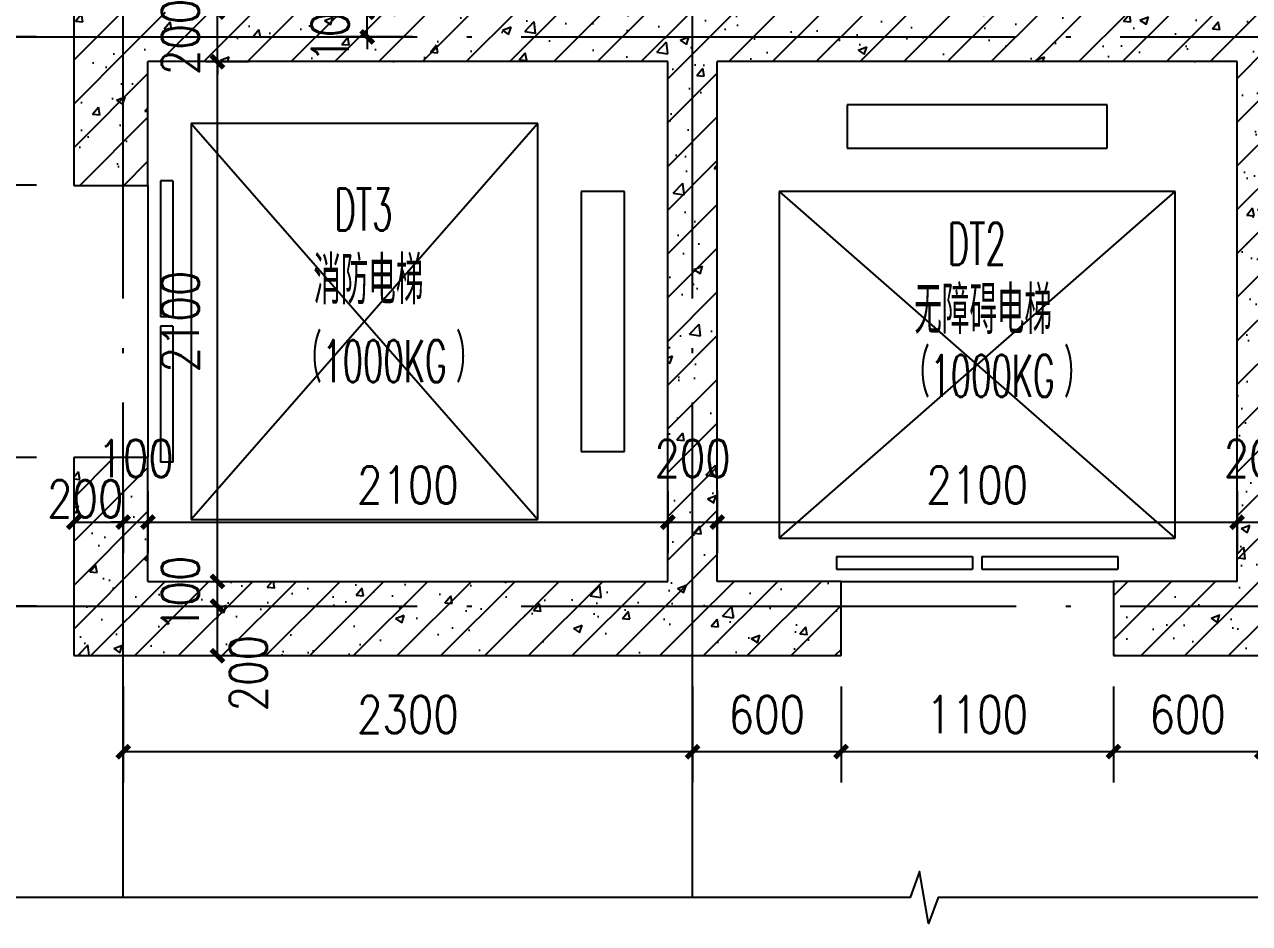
# Model space of a CAD drawing. Extents: x 718358 to 1668613, y -348838 to -159582.
# Drawn here: x 755953 to 760902, y -258145 to -254513 of the extents above; entities that cross this region are included whole.
import ezdxf

# ---------------------------------------------------------------- set-up
doc = ezdxf.new("R2010")
doc.units = 0
doc.header["$LTSCALE"] = 1000
doc.linetypes.add('DOTE', pattern=[2.42, 2, -0.2, 0.02, -0.2])
for name, color, linetype in [('建-尺寸', 73, 'Continuous'), ('建-影线', 8, 'Continuous'), ('建-房间名', 7, 'Continuous'), ('建-柱子', 6, 'Continuous'), ('建-楼梯', 4, 'Continuous'), ('建-符号', 3, 'Continuous'), ('建-轴网', 14, 'DOTE'), ('建-门窗', 4, 'Continuous')]:
    doc.layers.add(name, color=color, linetype=linetype)
doc.styles.add('DIM_FONT', font='SIMPLEX.shx', dxfattribs={"width": 0.8, "bigfont": 'GBCBIG.shx'})
doc.dimstyles.new('DIMN50', dxfattribs={"dimscale": 0.5, "dimtxt": 300, "dimasz": 100, "dimexe": 250, "dimexo": 300, "dimgap": 150, "dimtad": 1, "dimdec": 0, "dimzin": 0, "dimdsep": 46, "dimtxsty": 'DIM_FONT', "dimblk": 'ARCHTICK', "dimcen": 0.09, "dimdle": 1, "dimclrt": 7, "dimazin": 2, "dimtfac": 1, "dimtdec": 0, "dimtix": 1, "dimtmove": 2, "dimatfit": 3, "dimldrblk": 'ARCHTICK', "dimfxl": 1, "dimtolj": 1, "dimtzin": 0, "dimarcsym": 0})
pattern_1 = [(45, (0, 0), (-88.388348, 88.388348), []), (50, (0, 0), (358.63009, -31.37607), [37.5, -412.5]), (355, (0, 0), (-69.37567, 376.09607), [30, -330]), (100.4514, (29.9, -2.6), (289.25469, 344.71977), [31.8701, -350.57106]), (46.1842, (0, 100), (533.62052, -82.7595), [56.25, -618.75]), (96.6356, (44.47, 93.1), (467.33135, 487.05894), [47.80514, -525.8565]), (351.1842, (0, 100), (467.33097, 487.0593), [45, -495]), (21, (50, 75), (298.45353, -201.30945), [37.5, -412.5]), (326, (50, 75), (121.65767, 362.57502), [30, -330]), (71.4514, (74.87, 58.22), (420.11131, 161.26525), [31.8701, -350.57106]), (37.5, (0, 0), (6.079928, 166.446927), [0, -326, 0, -335, 0, -331.25]), (7.5, (0, 0), (131.53477, 197.205856), [0, -191, 0, -318.5, 0, -126.25]), (327.5, (-111.5, 0), (266.911218, -11.277436), [0, -125, 0, -390, 0, -517.5]), (317.5, (-161.5, 0), (291.593085, 50.05249), [0, -162.5, 0, -259, 0, -367.5])]

# ---------------------------------------------------------------- blocks, each defined once
blk = doc.blocks.new('_ArchTick')
at = {"color": 0, "linetype": 'ByBlock', "const_width": 0.4}
blk.add_lwpolyline([(-0.5, -0.5), (0.5, 0.5)], dxfattribs=at)
blk = doc.blocks.new('*D3102')
at = {"layer": 'Defpoints', "color": 0, "transparency": 16777216}
for p in [(757337.7, -254462.6), (757671.3, -254462.6), (757671.3, -254562.4)]:
    blk.add_point(p, dxfattribs=at)
at = {"layer": '建-尺寸', "color": 0, "lineweight": -2, "transparency": 16777216}
for p, q in [((757337.7, -254462.6), (757337.7, -254412.6)), ((757521.3, -254462.6), (757212.7, -254462.6)), ((757337.7, -254562.4), (757337.7, -254462.6)), ((757521.3, -254562.4), (757212.7, -254562.4)), ((757337.7, -254562.4), (757337.7, -254612.4))]:
    blk.add_line(p, q, dxfattribs=at)
at = {"layer": '建-尺寸', "color": 0, "lineweight": -2, "transparency": 16777216, "xscale": 50, "yscale": 50, "zscale": 50}
for p, rotation in [((757337.7, -254462.6), 270), ((757337.7, -254562.4), 90)]:
    blk.add_blockref('_ArchTick', p, dxfattribs=dict(at, rotation=rotation))
at = {"layer": '建-尺寸', "color": 7, "transparency": 16777216, "insert": (757187.7, -254512.5), "char_height": 150, "attachment_point": 5, "rotation": 90, "style": 'DIM_FONT'}
blk.add_mtext('\\A1;100', dxfattribs=at)
blk = doc.blocks.new('*D3106')
at = {"layer": 'Defpoints', "color": 0, "transparency": 16777216}
for p in [(755647, -256262.1), (756151.9, -256262.1), (756151.9, -256862.4)]:
    blk.add_point(p, dxfattribs=at)
at = {"layer": '建-尺寸', "color": 0, "lineweight": -2, "transparency": 16777216}
for p, q in [((756001.9, -256262.1), (755522, -256262.1)), ((755647, -256862.9), (755647, -256261.6)), ((756001.9, -256862.4), (755522, -256862.4))]:
    blk.add_line(p, q, dxfattribs=at)
at = {"layer": '建-尺寸', "color": 0, "lineweight": -2, "transparency": 16777216, "xscale": 50, "yscale": 50, "zscale": 50}
for p, rotation in [((755647, -256262.1), 90), ((755647, -256862.4), 270)]:
    blk.add_blockref('_ArchTick', p, dxfattribs=dict(at, rotation=rotation))
at = {"layer": '建-尺寸', "color": 7, "transparency": 16777216, "insert": (755497, -256562.3), "char_height": 150, "attachment_point": 5, "rotation": 90, "style": 'DIM_FONT'}
blk.add_mtext('\\A1;600', dxfattribs=at)
blk = doc.blocks.new('*D3107')
at = {"layer": 'Defpoints', "color": 0, "transparency": 16777216}
for p in [(755647, -255162.1), (756151.9, -255162.1), (756151.9, -256262.1)]:
    blk.add_point(p, dxfattribs=at)
at = {"layer": '建-尺寸', "color": 0, "lineweight": -2, "transparency": 16777216}
for p, q in [((756001.9, -255162.1), (755522, -255162.1)), ((755647, -256262.6), (755647, -255161.6)), ((756001.9, -256262.1), (755522, -256262.1))]:
    blk.add_line(p, q, dxfattribs=at)
at = {"layer": '建-尺寸', "color": 0, "lineweight": -2, "transparency": 16777216, "xscale": 50, "yscale": 50, "zscale": 50}
for p, rotation in [((755647, -255162.1), 90), ((755647, -256262.1), 270)]:
    blk.add_blockref('_ArchTick', p, dxfattribs=dict(at, rotation=rotation))
at = {"layer": '建-尺寸', "color": 7, "transparency": 16777216, "insert": (755497, -255712.1), "char_height": 150, "attachment_point": 5, "rotation": 90, "style": 'DIM_FONT'}
blk.add_mtext('\\A1;1100', dxfattribs=at)
blk = doc.blocks.new('*D3108')
at = {"layer": 'Defpoints', "color": 0, "transparency": 16777216}
for p in [(755647, -254562.4), (756151.9, -254562.4), (756151.9, -255162.1)]:
    blk.add_point(p, dxfattribs=at)
at = {"layer": '建-尺寸', "color": 0, "lineweight": -2, "transparency": 16777216}
for p, q in [((756001.9, -254562.4), (755522, -254562.4)), ((755647, -255162.6), (755647, -254561.9)), ((756001.9, -255162.1), (755522, -255162.1))]:
    blk.add_line(p, q, dxfattribs=at)
at = {"layer": '建-尺寸', "color": 0, "lineweight": -2, "transparency": 16777216, "xscale": 50, "yscale": 50, "zscale": 50}
for p, rotation in [((755647, -254562.4), 90), ((755647, -255162.1), 270)]:
    blk.add_blockref('_ArchTick', p, dxfattribs=dict(at, rotation=rotation))
at = {"layer": '建-尺寸', "color": 7, "transparency": 16777216, "insert": (755497, -254862.3), "char_height": 150, "attachment_point": 5, "rotation": 90, "style": 'DIM_FONT'}
blk.add_mtext('\\A1;600', dxfattribs=at)
blk = doc.blocks.new('*D3109')
at = {"layer": 'Defpoints', "color": 0, "transparency": 16777216}
for p in [(755647, -254262.1), (756151.9, -254262.1), (756151.9, -254562.4)]:
    blk.add_point(p, dxfattribs=at)
at = {"layer": '建-尺寸', "color": 0, "lineweight": -2, "transparency": 16777216}
for p, q in [((755647, -254262.1), (755647, -254212.1)), ((756001.9, -254262.1), (755522, -254262.1)), ((755647, -254562.4), (755647, -254262.1)), ((756001.9, -254562.4), (755522, -254562.4)), ((755647, -254562.4), (755647, -254612.4))]:
    blk.add_line(p, q, dxfattribs=at)
at = {"layer": '建-尺寸', "color": 0, "lineweight": -2, "transparency": 16777216, "xscale": 50, "yscale": 50, "zscale": 50}
for p, rotation in [((755647, -254262.1), 270), ((755647, -254562.4), 90)]:
    blk.add_blockref('_ArchTick', p, dxfattribs=dict(at, rotation=rotation))
at = {"layer": '建-尺寸', "color": 7, "transparency": 16777216, "insert": (755497, -254412.3), "char_height": 150, "attachment_point": 5, "rotation": 90, "style": 'DIM_FONT'}
blk.add_mtext('\\A1;300', dxfattribs=at)
blk = doc.blocks.new('*D3124')
at = {"layer": 'Defpoints', "color": 0, "transparency": 16777216}
for p in [(756535, -256862.7), (756732.4, -256862.7), (756535, -257062.6)]:
    blk.add_point(p, dxfattribs=at)
at = {"layer": '建-尺寸', "color": 0, "lineweight": -2, "transparency": 16777216}
for p, q in [((756685, -256862.7), (756857.4, -256862.7)), ((756732.4, -257063.1), (756732.4, -256862.2)), ((756685, -257062.6), (756857.4, -257062.6))]:
    blk.add_line(p, q, dxfattribs=at)
at = {"layer": '建-尺寸', "color": 0, "lineweight": -2, "transparency": 16777216, "xscale": 50, "yscale": 50, "zscale": 50}
for p, rotation in [((756732.4, -256862.7), 90), ((756732.4, -257062.6), 270)]:
    blk.add_blockref('_ArchTick', p, dxfattribs=dict(at, rotation=rotation))
at = {"layer": '建-尺寸', "color": 7, "transparency": 16777216, "insert": (756857.4, -257133.5), "char_height": 150, "attachment_point": 5, "rotation": 90, "style": 'DIM_FONT'}
blk.add_mtext('\\A1;200', dxfattribs=at)
blk = doc.blocks.new('*D3125')
at = {"layer": 'Defpoints', "color": 0, "transparency": 16777216}
for p in [(756535, -256762.6), (756732.4, -256762.6), (756535, -256862.7)]:
    blk.add_point(p, dxfattribs=at)
at = {"layer": '建-尺寸', "color": 0, "lineweight": -2, "transparency": 16777216}
for p, q in [((756732.4, -256762.6), (756732.4, -256712.6)), ((756685, -256762.6), (756857.4, -256762.6)), ((756732.4, -256862.7), (756732.4, -256762.6)), ((756685, -256862.7), (756857.4, -256862.7)), ((756732.4, -256862.7), (756732.4, -256912.7))]:
    blk.add_line(p, q, dxfattribs=at)
at = {"layer": '建-尺寸', "color": 0, "lineweight": -2, "transparency": 16777216, "xscale": 50, "yscale": 50, "zscale": 50}
for p, rotation in [((756732.4, -256762.6), 270), ((756732.4, -256862.7), 90)]:
    blk.add_blockref('_ArchTick', p, dxfattribs=dict(at, rotation=rotation))
at = {"layer": '建-尺寸', "color": 7, "transparency": 16777216, "insert": (756582.4, -256812.7), "char_height": 150, "attachment_point": 5, "rotation": 90, "style": 'DIM_FONT'}
blk.add_mtext('\\A1;100', dxfattribs=at)
blk = doc.blocks.new('*D3126')
at = {"layer": 'Defpoints', "color": 0, "transparency": 16777216}
for p in [(756535, -254662.6), (756732.4, -254662.6), (756535, -256762.6)]:
    blk.add_point(p, dxfattribs=at)
at = {"layer": '建-尺寸', "color": 0, "lineweight": -2, "transparency": 16777216}
for p, q in [((756685, -254662.6), (756857.4, -254662.6)), ((756732.4, -256763.1), (756732.4, -254662.1)), ((756685, -256762.6), (756857.4, -256762.6))]:
    blk.add_line(p, q, dxfattribs=at)
at = {"layer": '建-尺寸', "color": 0, "lineweight": -2, "transparency": 16777216, "xscale": 50, "yscale": 50, "zscale": 50}
for p, rotation in [((756732.4, -254662.6), 90), ((756732.4, -256762.6), 270)]:
    blk.add_blockref('_ArchTick', p, dxfattribs=dict(at, rotation=rotation))
at = {"layer": '建-尺寸', "color": 7, "transparency": 16777216, "insert": (756582.4, -255712.6), "char_height": 150, "attachment_point": 5, "rotation": 90, "style": 'DIM_FONT'}
blk.add_mtext('\\A1;2100', dxfattribs=at)
blk = doc.blocks.new('*D3127')
at = {"layer": 'Defpoints', "color": 0, "transparency": 16777216}
for p in [(756535, -254462.6), (756732.4, -254462.6), (756535, -254662.6)]:
    blk.add_point(p, dxfattribs=at)
at = {"layer": '建-尺寸', "color": 0, "lineweight": -2, "transparency": 16777216}
for p, q in [((756732.4, -254462.6), (756732.4, -254412.6)), ((756685, -254462.6), (756857.4, -254462.6)), ((756732.4, -254662.6), (756732.4, -254462.6)), ((756685, -254662.6), (756857.4, -254662.6)), ((756732.4, -254662.6), (756732.4, -254712.6))]:
    blk.add_line(p, q, dxfattribs=at)
at = {"layer": '建-尺寸', "color": 0, "lineweight": -2, "transparency": 16777216, "xscale": 50, "yscale": 50, "zscale": 50}
for p, rotation in [((756732.4, -254462.6), 270), ((756732.4, -254662.6), 90)]:
    blk.add_blockref('_ArchTick', p, dxfattribs=dict(at, rotation=rotation))
at = {"layer": '建-尺寸', "color": 7, "transparency": 16777216, "insert": (756582.4, -254562.6), "char_height": 150, "attachment_point": 5, "rotation": 90, "style": 'DIM_FONT'}
blk.add_mtext('\\A1;200', dxfattribs=at)
blk = doc.blocks.new('*D3131')
at = {"layer": 'Defpoints', "color": 0, "transparency": 16777216}
for p in [(760851.9, -256247), (761051.9, -256247), (761051.9, -256523.3)]:
    blk.add_point(p, dxfattribs=at)
at = {"layer": '建-尺寸', "color": 0, "lineweight": -2, "transparency": 16777216}
for p, q in [((760851.9, -256397), (760851.9, -256648.3)), ((761051.9, -256397), (761051.9, -256648.3)), ((760851.4, -256523.3), (761052.4, -256523.3))]:
    blk.add_line(p, q, dxfattribs=at)
at = {"layer": '建-尺寸', "color": 0, "lineweight": -2, "transparency": 16777216, "xscale": 50, "yscale": 50, "zscale": 50, "rotation": 180}
blk.add_blockref('_ArchTick', (760851.9, -256523.3), dxfattribs=at)
at = {"layer": '建-尺寸', "color": 0, "lineweight": -2, "transparency": 16777216, "xscale": 50, "yscale": 50, "zscale": 50}
blk.add_blockref('_ArchTick', (761051.9, -256523.3), dxfattribs=at)
at = {"layer": '建-尺寸', "color": 7, "transparency": 16777216, "insert": (760951.9, -256265.8), "char_height": 150, "attachment_point": 5, "style": 'DIM_FONT'}
blk.add_mtext('\\A1;200', dxfattribs=at)
blk = doc.blocks.new('*D3132')
at = {"layer": 'Defpoints', "color": 0, "transparency": 16777216}
for p in [(758751.9, -256247), (760851.9, -256247), (760851.9, -256523.3)]:
    blk.add_point(p, dxfattribs=at)
at = {"layer": '建-尺寸', "color": 0, "lineweight": -2, "transparency": 16777216}
for p, q in [((758751.9, -256397), (758751.9, -256648.3)), ((760851.9, -256397), (760851.9, -256648.3)), ((758751.4, -256523.3), (760852.4, -256523.3))]:
    blk.add_line(p, q, dxfattribs=at)
at = {"layer": '建-尺寸', "color": 0, "lineweight": -2, "transparency": 16777216, "xscale": 50, "yscale": 50, "zscale": 50, "rotation": 180}
blk.add_blockref('_ArchTick', (758751.9, -256523.3), dxfattribs=at)
at = {"layer": '建-尺寸', "color": 0, "lineweight": -2, "transparency": 16777216, "xscale": 50, "yscale": 50, "zscale": 50}
blk.add_blockref('_ArchTick', (760851.9, -256523.3), dxfattribs=at)
at = {"layer": '建-尺寸', "color": 7, "transparency": 16777216, "insert": (759801.9, -256373.3), "char_height": 150, "attachment_point": 5, "style": 'DIM_FONT'}
blk.add_mtext('\\A1;2100', dxfattribs=at)
blk = doc.blocks.new('*D3133')
at = {"layer": 'Defpoints', "color": 0, "transparency": 16777216}
for p in [(758551.9, -256247), (758751.9, -256247), (758751.9, -256523.3)]:
    blk.add_point(p, dxfattribs=at)
at = {"layer": '建-尺寸', "color": 0, "lineweight": -2, "transparency": 16777216}
for p, q in [((758551.9, -256397), (758551.9, -256648.3)), ((758751.9, -256397), (758751.9, -256648.3)), ((758551.4, -256523.3), (758752.4, -256523.3))]:
    blk.add_line(p, q, dxfattribs=at)
at = {"layer": '建-尺寸', "color": 0, "lineweight": -2, "transparency": 16777216, "xscale": 50, "yscale": 50, "zscale": 50, "rotation": 180}
blk.add_blockref('_ArchTick', (758551.9, -256523.3), dxfattribs=at)
at = {"layer": '建-尺寸', "color": 0, "lineweight": -2, "transparency": 16777216, "xscale": 50, "yscale": 50, "zscale": 50}
blk.add_blockref('_ArchTick', (758751.9, -256523.3), dxfattribs=at)
at = {"layer": '建-尺寸', "color": 7, "transparency": 16777216, "insert": (758651.9, -256265.8), "char_height": 150, "attachment_point": 5, "style": 'DIM_FONT'}
blk.add_mtext('\\A1;200', dxfattribs=at)
blk = doc.blocks.new('*D3134')
at = {"layer": 'Defpoints', "color": 0, "transparency": 16777216}
for p in [(756451.9, -256247), (758551.9, -256247), (758551.9, -256523.3)]:
    blk.add_point(p, dxfattribs=at)
at = {"layer": '建-尺寸', "color": 0, "lineweight": -2, "transparency": 16777216}
for p, q in [((756451.9, -256397), (756451.9, -256648.3)), ((758551.9, -256397), (758551.9, -256648.3)), ((756451.4, -256523.3), (758552.4, -256523.3))]:
    blk.add_line(p, q, dxfattribs=at)
at = {"layer": '建-尺寸', "color": 0, "lineweight": -2, "transparency": 16777216, "xscale": 50, "yscale": 50, "zscale": 50, "rotation": 180}
blk.add_blockref('_ArchTick', (756451.9, -256523.3), dxfattribs=at)
at = {"layer": '建-尺寸', "color": 0, "lineweight": -2, "transparency": 16777216, "xscale": 50, "yscale": 50, "zscale": 50}
blk.add_blockref('_ArchTick', (758551.9, -256523.3), dxfattribs=at)
at = {"layer": '建-尺寸', "color": 7, "transparency": 16777216, "insert": (757501.9, -256373.3), "char_height": 150, "attachment_point": 5, "style": 'DIM_FONT'}
blk.add_mtext('\\A1;2100', dxfattribs=at)
blk = doc.blocks.new('*D3135')
at = {"layer": 'Defpoints', "color": 0, "transparency": 16777216}
for p in [(756351.9, -256247), (756451.9, -256247), (756451.9, -256523.3)]:
    blk.add_point(p, dxfattribs=at)
at = {"layer": '建-尺寸', "color": 0, "lineweight": -2, "transparency": 16777216}
for p, q in [((756351.9, -256397), (756351.9, -256648.3)), ((756451.9, -256397), (756451.9, -256648.3)), ((756351.9, -256523.3), (756301.9, -256523.3)), ((756351.9, -256523.3), (756451.9, -256523.3)), ((756451.9, -256523.3), (756501.9, -256523.3))]:
    blk.add_line(p, q, dxfattribs=at)
at = {"layer": '建-尺寸', "color": 0, "lineweight": -2, "transparency": 16777216, "xscale": 50, "yscale": 50, "zscale": 50}
blk.add_blockref('_ArchTick', (756351.9, -256523.3), dxfattribs=at)
at = {"layer": '建-尺寸', "color": 0, "lineweight": -2, "transparency": 16777216, "xscale": 50, "yscale": 50, "zscale": 50, "rotation": 180}
blk.add_blockref('_ArchTick', (756451.9, -256523.3), dxfattribs=at)
at = {"layer": '建-尺寸', "color": 7, "transparency": 16777216, "insert": (756401.9, -256265.8), "char_height": 150, "attachment_point": 5, "style": 'DIM_FONT'}
blk.add_mtext('\\A1;100', dxfattribs=at)
blk = doc.blocks.new('*D3136')
at = {"layer": 'Defpoints', "color": 0, "transparency": 16777216}
for p in [(756151.9, -256247), (756351.9, -256247), (756351.9, -256523.3)]:
    blk.add_point(p, dxfattribs=at)
at = {"layer": '建-尺寸', "color": 0, "lineweight": -2, "transparency": 16777216}
for p, q in [((756151.9, -256397), (756151.9, -256648.3)), ((756351.9, -256397), (756351.9, -256648.3)), ((756151.4, -256523.3), (756352.4, -256523.3))]:
    blk.add_line(p, q, dxfattribs=at)
at = {"layer": '建-尺寸', "color": 0, "lineweight": -2, "transparency": 16777216, "xscale": 50, "yscale": 50, "zscale": 50, "rotation": 180}
blk.add_blockref('_ArchTick', (756151.9, -256523.3), dxfattribs=at)
at = {"layer": '建-尺寸', "color": 0, "lineweight": -2, "transparency": 16777216, "xscale": 50, "yscale": 50, "zscale": 50}
blk.add_blockref('_ArchTick', (756351.9, -256523.3), dxfattribs=at)
at = {"layer": '建-尺寸', "color": 7, "transparency": 16777216, "insert": (756198.3, -256428.9), "char_height": 150, "attachment_point": 5, "style": 'DIM_FONT'}
blk.add_mtext('\\A1;200', dxfattribs=at)
blk = doc.blocks.new('*D3137')
at = {"layer": 'Defpoints', "color": 0, "transparency": 16777216}
for p in [(756351.9, -257037.2), (758651.9, -257037.2), (758651.9, -257450.3)]:
    blk.add_point(p, dxfattribs=at)
at = {"layer": '建-尺寸', "color": 0, "lineweight": -2, "transparency": 16777216}
for p, q in [((756351.9, -257187.2), (756351.9, -257575.3)), ((758651.9, -257187.2), (758651.9, -257575.3)), ((756351.4, -257450.3), (758652.4, -257450.3))]:
    blk.add_line(p, q, dxfattribs=at)
at = {"layer": '建-尺寸', "color": 0, "lineweight": -2, "transparency": 16777216, "xscale": 50, "yscale": 50, "zscale": 50, "rotation": 180}
blk.add_blockref('_ArchTick', (756351.9, -257450.3), dxfattribs=at)
at = {"layer": '建-尺寸', "color": 0, "lineweight": -2, "transparency": 16777216, "xscale": 50, "yscale": 50, "zscale": 50}
blk.add_blockref('_ArchTick', (758651.9, -257450.3), dxfattribs=at)
at = {"layer": '建-尺寸', "color": 7, "transparency": 16777216, "insert": (757501.9, -257300.3), "char_height": 150, "attachment_point": 5, "style": 'DIM_FONT'}
blk.add_mtext('\\A1;2300', dxfattribs=at)
blk = doc.blocks.new('*D3138')
at = {"layer": 'Defpoints', "color": 0, "transparency": 16777216}
for p in [(758651.9, -257037.2), (759251.9, -257037.2), (759251.9, -257450.3)]:
    blk.add_point(p, dxfattribs=at)
at = {"layer": '建-尺寸', "color": 0, "lineweight": -2, "transparency": 16777216}
for p, q in [((758651.9, -257187.2), (758651.9, -257575.3)), ((759251.9, -257187.2), (759251.9, -257575.3)), ((758651.4, -257450.3), (759252.4, -257450.3))]:
    blk.add_line(p, q, dxfattribs=at)
at = {"layer": '建-尺寸', "color": 0, "lineweight": -2, "transparency": 16777216, "xscale": 50, "yscale": 50, "zscale": 50, "rotation": 180}
blk.add_blockref('_ArchTick', (758651.9, -257450.3), dxfattribs=at)
at = {"layer": '建-尺寸', "color": 0, "lineweight": -2, "transparency": 16777216, "xscale": 50, "yscale": 50, "zscale": 50}
blk.add_blockref('_ArchTick', (759251.9, -257450.3), dxfattribs=at)
at = {"layer": '建-尺寸', "color": 7, "transparency": 16777216, "insert": (758951.9, -257300.3), "char_height": 150, "attachment_point": 5, "style": 'DIM_FONT'}
blk.add_mtext('\\A1;600', dxfattribs=at)
blk = doc.blocks.new('*D3139')
at = {"layer": 'Defpoints', "color": 0, "transparency": 16777216}
for p in [(759251.9, -257037.2), (760351.9, -257037.2), (760351.9, -257450.3)]:
    blk.add_point(p, dxfattribs=at)
at = {"layer": '建-尺寸', "color": 0, "lineweight": -2, "transparency": 16777216}
for p, q in [((759251.9, -257187.2), (759251.9, -257575.3)), ((760351.9, -257187.2), (760351.9, -257575.3)), ((759251.4, -257450.3), (760352.4, -257450.3))]:
    blk.add_line(p, q, dxfattribs=at)
at = {"layer": '建-尺寸', "color": 0, "lineweight": -2, "transparency": 16777216, "xscale": 50, "yscale": 50, "zscale": 50, "rotation": 180}
blk.add_blockref('_ArchTick', (759251.9, -257450.3), dxfattribs=at)
at = {"layer": '建-尺寸', "color": 0, "lineweight": -2, "transparency": 16777216, "xscale": 50, "yscale": 50, "zscale": 50}
blk.add_blockref('_ArchTick', (760351.9, -257450.3), dxfattribs=at)
at = {"layer": '建-尺寸', "color": 7, "transparency": 16777216, "insert": (759801.9, -257300.3), "char_height": 150, "attachment_point": 5, "style": 'DIM_FONT'}
blk.add_mtext('\\A1;1100', dxfattribs=at)
blk = doc.blocks.new('*D3140')
at = {"layer": 'Defpoints', "color": 0, "transparency": 16777216}
for p in [(760351.9, -257037.2), (760951.9, -257037.2), (760951.9, -257450.3)]:
    blk.add_point(p, dxfattribs=at)
at = {"layer": '建-尺寸', "color": 0, "lineweight": -2, "transparency": 16777216}
for p, q in [((760351.9, -257187.2), (760351.9, -257575.3)), ((760951.9, -257187.2), (760951.9, -257575.3)), ((760351.4, -257450.3), (760952.4, -257450.3))]:
    blk.add_line(p, q, dxfattribs=at)
at = {"layer": '建-尺寸', "color": 0, "lineweight": -2, "transparency": 16777216, "xscale": 50, "yscale": 50, "zscale": 50, "rotation": 180}
blk.add_blockref('_ArchTick', (760351.9, -257450.3), dxfattribs=at)
at = {"layer": '建-尺寸', "color": 0, "lineweight": -2, "transparency": 16777216, "xscale": 50, "yscale": 50, "zscale": 50}
blk.add_blockref('_ArchTick', (760951.9, -257450.3), dxfattribs=at)
at = {"layer": '建-尺寸', "color": 7, "transparency": 16777216, "insert": (760651.9, -257300.3), "char_height": 150, "attachment_point": 5, "style": 'DIM_FONT'}
blk.add_mtext('\\A1;600', dxfattribs=at)

msp = doc.modelspace()

# ---------------------------------------------------------------- hatches: boundary and pattern name
at = {"layer": '建-影线'}
h = msp.add_hatch(dxfattribs=at)
h.set_pattern_fill('钢筋混凝土', color=256, scale=50, style=0)
h.set_pattern_definition(pattern_1)
h.paths.add_polyline_path([(756151.9, -254462.6), (756151.9, -255162.4), (756451.9, -255162.4), (756451.9, -254662.6)])
h = msp.add_hatch(dxfattribs=at)
h.set_pattern_fill('钢筋混凝土', color=256, scale=50, style=0)
h.set_pattern_definition(pattern_1)
h.paths.add_polyline_path([(758651.8, -254596), (758651.6, -254462.6), (756151.9, -254462.6), (756451.9, -254662.6), (758551.9, -254662.6)])
h = msp.add_hatch(dxfattribs=at)
h.set_pattern_fill('钢筋混凝土', color=256, scale=50, style=0)
h.set_pattern_definition(pattern_1)
h.paths.add_polyline_path([(760951.8, -254596), (760951.6, -254462.6), (758651.6, -254462.6), (758651.8, -254596), (758751.9, -254662.6), (760851.9, -254662.6)])
h = msp.add_hatch(dxfattribs=at)
h.set_pattern_fill('钢筋混凝土', color=256, scale=50, style=0)
h.set_pattern_definition(pattern_1)
h.paths.add_polyline_path([(758651.8, -256862.6), (758751.9, -256762.6), (758751.9, -254662.6), (758651.8, -254596), (758551.9, -254662.6), (758551.9, -256762.6)])
h = msp.add_hatch(dxfattribs=at)
h.set_pattern_fill('钢筋混凝土', color=256, scale=50, style=0)
h.set_pattern_definition(pattern_1)
h.paths.add_polyline_path([(760951.8, -256862.6), (761051.9, -256762.6), (761051.9, -254662.6), (760951.8, -254596), (760851.9, -254662.6), (760851.9, -256762.6)])
h = msp.add_hatch(dxfattribs=at)
h.set_pattern_fill('钢筋混凝土', color=256, scale=50, style=0)
h.set_pattern_definition(pattern_1)
h.paths.add_polyline_path([(756451.9, -256762.6), (756451.9, -256262.4), (756151.9, -256262.4), (756151.9, -257062.6)])
h = msp.add_hatch(dxfattribs=at)
h.set_pattern_fill('钢筋混凝土', color=256, scale=50, style=0)
h.set_pattern_definition(pattern_1)
h.paths.add_polyline_path([(756451.9, -256762.6), (756151.9, -257062.6), (758651.6, -257062.6), (758651.8, -256862.6), (758551.9, -256762.6)])
h = msp.add_hatch(dxfattribs=at)
h.set_pattern_fill('钢筋混凝土', color=256, scale=50, style=0)
h.set_pattern_definition(pattern_1)
h.paths.add_polyline_path([(758651.6, -257062.6), (759251.9, -257062.6), (759251.9, -256762.6), (758751.9, -256762.6), (758651.8, -256862.6)])
h = msp.add_hatch(dxfattribs=at)
h.set_pattern_fill('钢筋混凝土', color=256, scale=50, style=0)
h.set_pattern_definition(pattern_1)
h.paths.add_polyline_path([(760851.9, -256762.6), (760351.9, -256762.6), (760351.9, -257062.6), (760951.6, -257062.6), (760951.8, -256862.6)])

# ---------------------------------------------------------------- linework, layer by layer
at = {"layer": '建-柱子'}
for p, q in [((756151.9, -254462.6), (756151.9, -255162.4)), ((756451.9, -255162.4), (756451.9, -254662.6)), ((758551.9, -254662.6), (756451.9, -254662.6)), ((758551.9, -256762.6), (758551.9, -254662.6)), ((760851.9, -254662.6), (758751.9, -254662.6)), ((758751.9, -256762.6), (758751.9, -254662.6)), ((760851.9, -256762.6), (760851.9, -254662.6)), ((756151.9, -255162.4), (756451.9, -255162.4)), ((756451.9, -256262.4), (756151.9, -256262.4)), ((756151.9, -256262.4), (756151.9, -257062.6)), ((756451.9, -256762.6), (756451.9, -256262.4)), ((756451.9, -256762.6), (758551.9, -256762.6)), ((759251.9, -256762.6), (758751.9, -256762.6)), ((759251.9, -257062.6), (759251.9, -256762.6)), ((760851.9, -256762.6), (760351.9, -256762.6)), ((760351.9, -256762.6), (760351.9, -257062.6)), ((756151.9, -257062.6), (758651.6, -257062.6)), ((758651.6, -257062.6), (759251.9, -257062.6)), ((760351.9, -257062.6), (760951.6, -257062.6))]:
    msp.add_line(p, q, dxfattribs=at)
at = {"layer": '建-楼梯'}
for p, q in [((760326.9, -254837.4), (759276.9, -254837.4)), ((759276.9, -254837.4), (759276.9, -255012.4)), ((760326.9, -255012.4), (760326.9, -254837.4)), ((758026.9, -254912.4), (756626.9, -254912.4)), ((756626.9, -254912.4), (756626.9, -256512.4)), ((758026.9, -254912.4), (756626.9, -256512.4)), ((756626.9, -254912.4), (758026.9, -256512.4)), ((758026.9, -256512.4), (758026.9, -254912.4)), ((759276.9, -255012.4), (760326.9, -255012.4)), ((758376.9, -255187.4), (758201.9, -255187.4)), ((758201.9, -255187.4), (758201.9, -256237.4)), ((758376.9, -256237.4), (758376.9, -255187.4)), ((759001.9, -255187.4), (759001.9, -256587.4)), ((760601.9, -255187.4), (759001.9, -255187.4)), ((759001.9, -255187.4), (760601.9, -256587.4)), ((759001.9, -256587.4), (760601.9, -255187.4)), ((760601.9, -256587.4), (760601.9, -255187.4)), ((758201.9, -256237.4), (758376.9, -256237.4)), ((756626.9, -256512.4), (758026.9, -256512.4)), ((759001.9, -256587.4), (760601.9, -256587.4))]:
    msp.add_line(p, q, dxfattribs=at)
at = {"layer": '建-符号'}
msp.add_lwpolyline([(766054.9, -258039.8), (759643.6, -258039.8), (759605.3, -258144.8), (759568.3, -257934.8), (759531.1, -258039.8), (753119.8, -258039.8)], dxfattribs=at)
at = {"layer": '建-轴网'}
for p, q in [((756351.9, -258039.8), (756351.9, -251154.9)), ((758651.9, -258039.8), (758651.9, -251154.9)), ((753119.8, -254562.4), (766054.9, -254562.4)), ((753119.8, -256862.4), (766054.9, -256862.4))]:
    msp.add_line(p, q, dxfattribs=at)
at = {"layer": '建-门窗'}
for p, q in [((756451.9, -255162.4), (756451.9, -256262.4)), ((756501.9, -255144.1), (756501.9, -255694.1)), ((756551.9, -255144.1), (756501.9, -255144.1)), ((756551.9, -255144.1), (756551.9, -255694.1)), ((756551.9, -255694.1), (756501.9, -255694.1)), ((756551.9, -255730.8), (756501.9, -255730.8)), ((756501.9, -255730.8), (756501.9, -256280.8)), ((756551.9, -255730.8), (756551.9, -256280.8)), ((756551.9, -256280.8), (756501.9, -256280.8)), ((759233.5, -256662.6), (759783.5, -256662.6)), ((759233.5, -256662.6), (759233.5, -256712.6)), ((759783.5, -256662.6), (759783.5, -256712.6)), ((759820.2, -256662.6), (759820.2, -256712.6)), ((759820.2, -256662.6), (760370.2, -256662.6)), ((760370.2, -256662.6), (760370.2, -256712.6)), ((759233.5, -256712.6), (759783.5, -256712.6)), ((759820.2, -256712.6), (760370.2, -256712.6)), ((759251.9, -256762.6), (760351.9, -256762.6))]:
    msp.add_line(p, q, dxfattribs=at)

# ---------------------------------------------------------------- texts
at = {"layer": '建-房间名', "style": 'DIM_FONT'}
for s, height, width, p in [('DT3', 170, 0.564706, (757204.8, -255345)), ('DT2', 170, 0.564706, (759683, -255483.7)), ('消防电梯', 192.91, 0.8, (757119.9, -255642.5)), ('无障碍电梯', 192.91, 0.8, (759548.1, -255762.9)), ('（', 192.9, 0.8, (757043.6, -255957.4)), ('）', 192.9, 0.8, (757695.4, -255957.4)), ('1000KG', 170, 0.564706, (757155.9, -255957.4)), ('（', 192.9, 0.8, (759500.1, -256017.3)), ('）', 192.9, 0.8, (760151.8, -256017.3)), ('1000KG', 170, 0.564706, (759612.4, -256017.3))]:
    msp.add_text(s, height=height, dxfattribs=dict(at, width=width)).set_placement(p)

# ---------------------------------------------------------------- dimensions: what is measured, and where the dimension line sits
at = {"layer": '建-尺寸'}
for p1, p2, distance, picture, middle in [((756151.9, -254562.4), (756151.9, -254262.1), 504.8, '*D3109', (755497, -254412.3)), ((757671.3, -254562.4), (757671.3, -254462.6), 333.6, '*D3102', (757187.7, -254512.5)), ((756535, -254662.6), (756535, -254462.6), -197.4, '*D3127', (756582.4, -254562.6)), ((756151.9, -255162.1), (756151.9, -254562.4), 504.8, '*D3108', (755497, -254862.3)), ((756535, -256762.6), (756535, -254662.6), -197.4, '*D3126', (756582.4, -255712.6)), ((756151.9, -256262.1), (756151.9, -255162.1), 504.8, '*D3107', (755497, -255712.1)), ((756151.9, -256862.4), (756151.9, -256262.1), 504.8, '*D3106', (755497, -256562.3)), ((756451.9, -256247), (758551.9, -256247), -276.3, '*D3134', (757501.9, -256373.3)), ((758751.9, -256247), (760851.9, -256247), -276.3, '*D3132', (759801.9, -256373.3)), ((756535, -256862.7), (756535, -256762.6), -197.4, '*D3125', (756582.4, -256812.7)), ((756351.9, -257037.2), (758651.9, -257037.2), -413.1, '*D3137', (757501.9, -257300.3)), ((758651.9, -257037.2), (759251.9, -257037.2), -413.1, '*D3138', (758951.9, -257300.3)), ((759251.9, -257037.2), (760351.9, -257037.2), -413.1, '*D3139', (759801.9, -257300.3)), ((760351.9, -257037.2), (760951.9, -257037.2), -413.1, '*D3140', (760651.9, -257300.3))]:
    dim = msp.add_aligned_dim(p1=p1, p2=p2, distance=distance, dimstyle='DIMN50', dxfattribs=at)
    dim.commit()
    dim.dimension.update_dxf_attribs({"geometry": picture, "text_midpoint": middle})
for base, p1, p2, angle, picture, middle in [((756451.9, -256523.3), (756351.9, -256247), (756451.9, -256247), 0, '*D3135', (756401.9, -256265.8)), ((758751.9, -256523.3), (758551.9, -256247), (758751.9, -256247), 0, '*D3133', (758651.9, -256265.8)), ((761051.9, -256523.3), (760851.9, -256247), (761051.9, -256247), 0, '*D3131', (760951.9, -256265.8)), ((756351.9, -256523.3), (756151.9, -256247), (756351.9, -256247), 0, '*D3136', (756198.3, -256428.9)), ((756732.4, -256862.7), (756535, -257062.6), (756535, -256862.7), 90, '*D3124', (756857.4, -257133.5))]:
    dim = msp.add_linear_dim(base=base, p1=p1, p2=p2, angle=angle, dimstyle='DIMN50', dxfattribs=at)
    dim.commit()
    dim.dimension.update_dxf_attribs({"geometry": picture, "text_midpoint": middle, "dimtype": 161})

doc.saveas('drawing.dxf')
